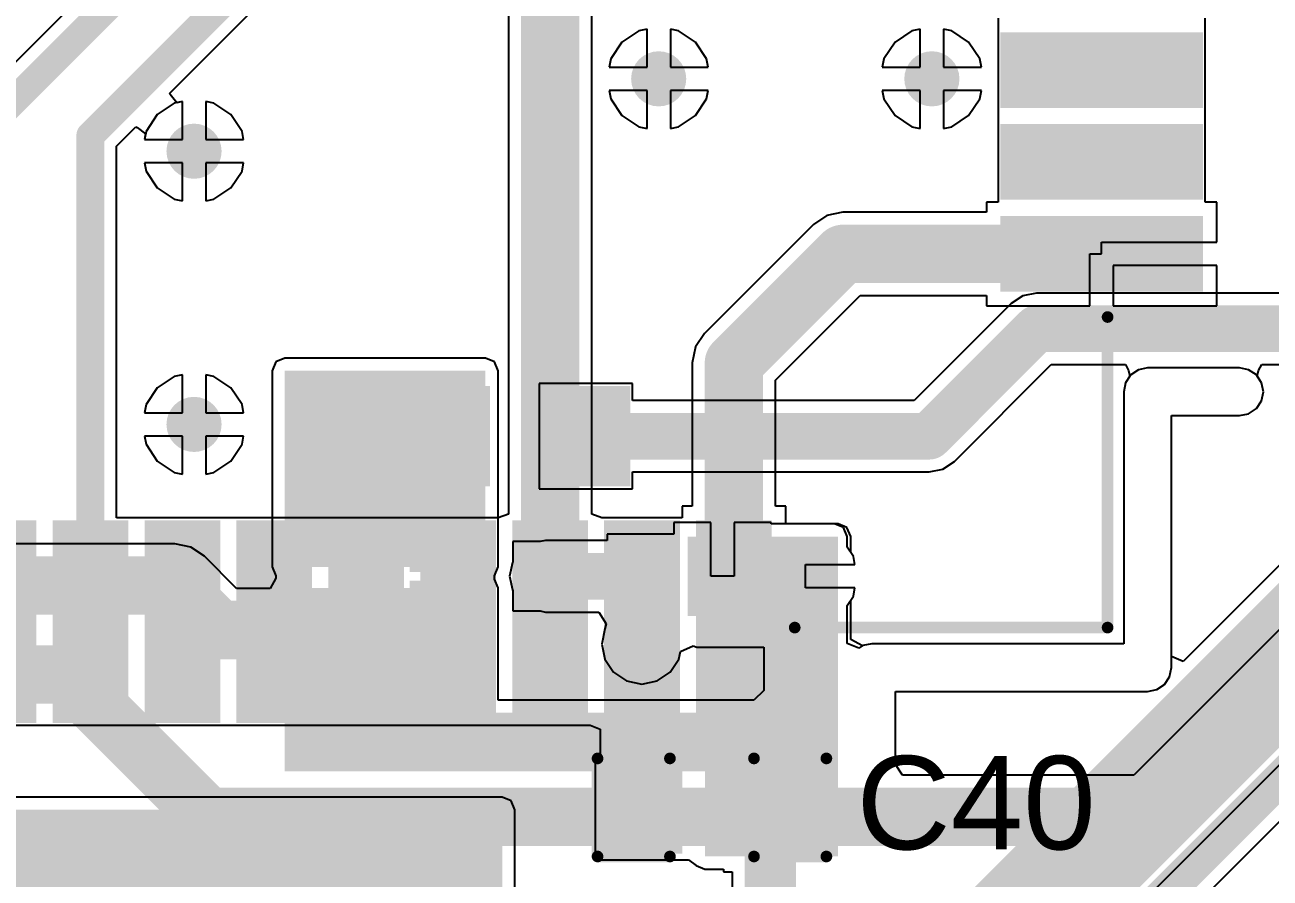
# Model space of a CAD drawing. Header units: millimetres. Extents: x -0.26 to 4.68, y -0.29 to 2.93.
# Drawn here: x 0.699 to 1.232, y 0.791 to 1.156 of the extents above; entities that cross this region are included whole.
import ezdxf

# ---------------------------------------------------------------- set-up
doc = ezdxf.new("R2010")
doc.units = ezdxf.units.MM
doc.header["$MEASUREMENT"] = 0
for name, color, linetype in [('BottomLayer', 5, 'Continuous'), ('BottomPaste', 16, 'Continuous'), ('BottomSolder', 6, 'Continuous'), ('TopLayer', 1, 'Continuous'), ('TopOverlay', 2, 'Continuous'), ('TopPaste', 8, 'Continuous'), ('TopSolder', 216, 'Continuous'), ('ViaHoleLayer', 16, 'Continuous')]:
    doc.layers.add(name, color=color, linetype=linetype)
doc.styles.add('Arial', font='', dxfattribs={"height": 0.2})
doc.styles.get('Arial').set_extended_font_data('Arial')

# ---------------------------------------------------------------- blocks, each defined once
blk = doc.blocks.new('SIM7000A_2')
at = {"layer": 'TopLayer'}
for points in [[(-0.51181, 0.0122), (-0.43307, 0.0122), (-0.43307, -0.0122), (-0.51181, -0.0122)], [(-0.51181, -0.02717), (-0.43307, -0.02717), (-0.43307, -0.05157), (-0.51181, -0.05157)], [(-0.51181, -0.06654), (-0.43307, -0.06654), (-0.43307, -0.09094), (-0.51181, -0.09094)], [(-0.51181, -0.10591), (-0.43307, -0.10591), (-0.43307, -0.13031), (-0.51181, -0.13031)], [(-0.51181, -0.14528), (-0.43307, -0.14528), (-0.43307, -0.16968), (-0.51181, -0.16968)], [(-0.51181, -0.18465), (-0.43307, -0.18465), (-0.43307, -0.20905), (-0.51181, -0.20905)], [(-0.51181, -0.22402), (-0.43307, -0.22402), (-0.43307, -0.24843), (-0.51181, -0.24843)], [(-0.51181, -0.26339), (-0.43307, -0.26339), (-0.43307, -0.2878), (-0.51181, -0.2878)], [(-0.51181, -0.30276), (-0.43307, -0.30276), (-0.43307, -0.32717), (-0.51181, -0.32717)], [(-0.32717, -0.51181), (-0.32717, -0.43307), (-0.30276, -0.43307), (-0.30276, -0.51181)], [(-0.2878, -0.51181), (-0.2878, -0.43307), (-0.26339, -0.43307), (-0.26339, -0.51181)], [(-0.24843, -0.51181), (-0.24843, -0.43307), (-0.22402, -0.43307), (-0.22402, -0.51181)]]:
    blk.add_hatch(color=1, dxfattribs=at).paths.add_polyline_path(points)
at = {"layer": 'TopPaste'}
for points in [[(-0.51181, 0.0122), (-0.43307, 0.0122), (-0.43307, -0.0122), (-0.51181, -0.0122)], [(-0.51181, -0.02717), (-0.43307, -0.02717), (-0.43307, -0.05157), (-0.51181, -0.05157)], [(-0.51181, -0.06654), (-0.43307, -0.06654), (-0.43307, -0.09094), (-0.51181, -0.09094)], [(-0.51181, -0.10591), (-0.43307, -0.10591), (-0.43307, -0.13031), (-0.51181, -0.13031)], [(-0.51181, -0.14528), (-0.43307, -0.14528), (-0.43307, -0.16968), (-0.51181, -0.16968)], [(-0.51181, -0.18465), (-0.43307, -0.18465), (-0.43307, -0.20905), (-0.51181, -0.20905)], [(-0.51181, -0.22402), (-0.43307, -0.22402), (-0.43307, -0.24843), (-0.51181, -0.24843)], [(-0.51181, -0.26339), (-0.43307, -0.26339), (-0.43307, -0.2878), (-0.51181, -0.2878)], [(-0.51181, -0.30276), (-0.43307, -0.30276), (-0.43307, -0.32717), (-0.51181, -0.32717)], [(-0.32717, -0.51181), (-0.32717, -0.43307), (-0.30276, -0.43307), (-0.30276, -0.51181)], [(-0.2878, -0.51181), (-0.2878, -0.43307), (-0.26339, -0.43307), (-0.26339, -0.51181)], [(-0.24843, -0.51181), (-0.24843, -0.43307), (-0.22402, -0.43307), (-0.22402, -0.51181)]]:
    blk.add_hatch(color=8, dxfattribs=at).paths.add_polyline_path(points)
at = {"layer": 'TopSolder'}
for points in [[(-0.51581, 0.0162), (-0.42907, 0.0162), (-0.42907, -0.0162), (-0.51581, -0.0162)], [(-0.51581, -0.02317), (-0.42907, -0.02317), (-0.42907, -0.05557), (-0.51581, -0.05557)], [(-0.51581, -0.06254), (-0.42907, -0.06254), (-0.42907, -0.09494), (-0.51581, -0.09494)], [(-0.51581, -0.10191), (-0.42907, -0.10191), (-0.42907, -0.13431), (-0.51581, -0.13431)], [(-0.51581, -0.14128), (-0.42907, -0.14128), (-0.42907, -0.17368), (-0.51581, -0.17368)], [(-0.51581, -0.18065), (-0.42907, -0.18065), (-0.42907, -0.21305), (-0.51581, -0.21305)], [(-0.51581, -0.22002), (-0.42907, -0.22002), (-0.42907, -0.25243), (-0.51581, -0.25243)], [(-0.51581, -0.25939), (-0.42907, -0.25939), (-0.42907, -0.2918), (-0.51581, -0.2918)], [(-0.51581, -0.29876), (-0.42907, -0.29876), (-0.42907, -0.33117), (-0.51581, -0.33117)], [(-0.33117, -0.51581), (-0.33117, -0.42907), (-0.29876, -0.42907), (-0.29876, -0.51581)], [(-0.2918, -0.51581), (-0.2918, -0.42907), (-0.25939, -0.42907), (-0.25939, -0.51581)], [(-0.25243, -0.51581), (-0.25243, -0.42907), (-0.22002, -0.42907), (-0.22002, -0.51581)]]:
    blk.add_hatch(color=216, dxfattribs=at).paths.add_polyline_path(points)
at = {"layer": 'TopOverlay', "const_width": 0.005}
for points in [[(-0.475, -0.341), (-0.475, -0.475)], [(-0.475, -0.475), (-0.342, -0.475)]]:
    blk.add_lwpolyline(points, dxfattribs=at)
at = {"layer": 'TopOverlay', "const_width": 0.0025}
for points in [[(-0.47625, -0.341, 1), (-0.47375, -0.341, 1)], [(-0.47625, -0.475, 1), (-0.47375, -0.475, 1)], [(-0.47625, -0.475, 1), (-0.47375, -0.475, 1)], [(-0.34325, -0.475, 1), (-0.34075, -0.475, 1)]]:
    blk.add_lwpolyline(points, format="xyb", close=True, dxfattribs=at)
blk = doc.blocks.new('R___0603_B_50')
at = {"layer": 'BottomLayer'}
for points in [[(-0.045, -0.0175), (-0.045, 0.0175), (-0.015, 0.0175), (-0.015, -0.0175)], [(0.015, -0.0175), (0.015, 0.0175), (0.045, 0.0175), (0.045, -0.0175)]]:
    blk.add_hatch(color=5, dxfattribs=at).paths.add_polyline_path(points)
at = {"layer": 'BottomPaste'}
for points in [[(-0.045, -0.0175), (-0.045, 0.0175), (-0.015, 0.0175), (-0.015, -0.0175)], [(0.015, -0.0175), (0.015, 0.0175), (0.045, 0.0175), (0.045, -0.0175)]]:
    blk.add_hatch(color=16, dxfattribs=at).paths.add_polyline_path(points)
at = {"layer": 'BottomSolder'}
for points in [[(-0.049, -0.0215), (-0.049, 0.0215), (-0.011, 0.0215), (-0.011, -0.0215)], [(0.011, -0.0215), (0.011, 0.0215), (0.049, 0.0215), (0.049, -0.0215)]]:
    blk.add_hatch(color=6, dxfattribs=at).paths.add_polyline_path(points)
blk = doc.blocks.new('R___0603_B_51')
at = {"layer": 'BottomLayer'}
for points in [[(-0.045, -0.0175), (-0.045, 0.0175), (-0.015, 0.0175), (-0.015, -0.0175)], [(0.015, -0.0175), (0.015, 0.0175), (0.045, 0.0175), (0.045, -0.0175)]]:
    blk.add_hatch(color=5, dxfattribs=at).paths.add_polyline_path(points)
at = {"layer": 'BottomPaste'}
for points in [[(-0.045, -0.0175), (-0.045, 0.0175), (-0.015, 0.0175), (-0.015, -0.0175)], [(0.015, -0.0175), (0.015, 0.0175), (0.045, 0.0175), (0.045, -0.0175)]]:
    blk.add_hatch(color=16, dxfattribs=at).paths.add_polyline_path(points)
at = {"layer": 'BottomSolder'}
for points in [[(-0.049, -0.0215), (-0.049, 0.0215), (-0.011, 0.0215), (-0.011, -0.0215)], [(0.011, -0.0215), (0.011, 0.0215), (0.049, 0.0215), (0.049, -0.0215)]]:
    blk.add_hatch(color=6, dxfattribs=at).paths.add_polyline_path(points)
blk = doc.blocks.new('SOT_723_B_83')
at = {"layer": 'BottomLayer'}
for points in [[(-0.02559, 0.0315), (-0.00591, 0.0315), (-0.00591, 0.01378), (-0.02559, 0.01378)], [(0.00591, 0.0315), (0.02559, 0.0315), (0.02559, 0.01378), (0.00591, 0.01378)], [(-0.00984, -0.01378), (0.00984, -0.01378), (0.00984, -0.0315), (-0.00984, -0.0315)]]:
    blk.add_hatch(color=5, dxfattribs=at).paths.add_polyline_path(points)
at = {"layer": 'BottomPaste'}
for points in [[(-0.02559, 0.0315), (-0.00591, 0.0315), (-0.00591, 0.01378), (-0.02559, 0.01378)], [(0.00591, 0.0315), (0.02559, 0.0315), (0.02559, 0.01378), (0.00591, 0.01378)], [(-0.00984, -0.01378), (0.00984, -0.01378), (0.00984, -0.0315), (-0.00984, -0.0315)]]:
    blk.add_hatch(color=16, dxfattribs=at).paths.add_polyline_path(points)
at = {"layer": 'BottomSolder'}
for points in [[(-0.02959, 0.0355), (-0.00191, 0.0355), (-0.00191, 0.00978), (-0.02959, 0.00978)], [(0.00191, 0.0355), (0.02959, 0.0355), (0.02959, 0.00978), (0.00191, 0.00978)], [(-0.01384, -0.00978), (0.01384, -0.00978), (0.01384, -0.0355), (-0.01384, -0.0355)]]:
    blk.add_hatch(color=6, dxfattribs=at).paths.add_polyline_path(points)
blk = doc.blocks.new('DFN1006_2L__B_132')
at = {"layer": 'BottomLayer'}
for points in [[(-0.02756, 0.01299), (-0.00591, 0.01299), (-0.00591, -0.01299), (-0.02756, -0.01299)], [(0.00591, 0.01299), (0.02756, 0.01299), (0.02756, -0.01299), (0.00591, -0.01299)]]:
    blk.add_hatch(color=5, dxfattribs=at).paths.add_polyline_path(points)
at = {"layer": 'BottomPaste'}
for points in [[(-0.02756, 0.01299), (-0.00591, 0.01299), (-0.00591, -0.01299), (-0.02756, -0.01299)], [(0.00591, 0.01299), (0.02756, 0.01299), (0.02756, -0.01299), (0.00591, -0.01299)]]:
    blk.add_hatch(color=16, dxfattribs=at).paths.add_polyline_path(points)
at = {"layer": 'BottomSolder'}
for points in [[(-0.03156, 0.01699), (-0.00191, 0.01699), (-0.00191, -0.01699), (-0.03156, -0.01699)], [(0.00191, 0.01699), (0.03156, 0.01699), (0.03156, -0.01699), (0.00191, -0.01699)]]:
    blk.add_hatch(color=6, dxfattribs=at).paths.add_polyline_path(points)
blk = doc.blocks.new('SMA_144')
at = {"layer": 'TopLayer'}
for points in [[(-0.12795, 0.03346), (-0.02953, 0.03346), (-0.02953, -0.03346), (-0.12795, -0.03346)], [(0.02953, 0.03346), (0.12795, 0.03346), (0.12795, -0.03346), (0.02953, -0.03346)]]:
    blk.add_hatch(color=1, dxfattribs=at).paths.add_polyline_path(points)
at = {"layer": 'TopOverlay'}
for points in [[(-0.175, -0.05597), (-0.12906, -0.05597), (-0.12906, 0.05598), (-0.175, 0.05598)], [(-0.12992, 0.03638), (-0.1022, 0.03638), (-0.1022, 0.05598), (-0.12992, 0.05598)], [(-0.12992, -0.05598), (-0.1022, -0.05598), (-0.1022, -0.03638), (-0.12992, -0.03638)]]:
    blk.add_hatch(color=2, dxfattribs=at).paths.add_polyline_path(points)
at = {"layer": 'TopPaste'}
for points in [[(-0.12795, 0.03346), (-0.02953, 0.03346), (-0.02953, -0.03346), (-0.12795, -0.03346)], [(0.02953, 0.03346), (0.12795, 0.03346), (0.12795, -0.03346), (0.02953, -0.03346)]]:
    blk.add_hatch(color=8, dxfattribs=at).paths.add_polyline_path(points)
at = {"layer": 'TopSolder'}
for points in [[(-0.13195, 0.03746), (-0.02553, 0.03746), (-0.02553, -0.03746), (-0.13195, -0.03746)], [(0.02553, 0.03746), (0.13195, 0.03746), (0.13195, -0.03746), (0.02553, -0.03746)]]:
    blk.add_hatch(color=216, dxfattribs=at).paths.add_polyline_path(points)
at = {"layer": 'TopOverlay', "const_width": 0.005}
for points in [[(-0.10465, 0.05345), (0.08115, 0.05345)], [(0.08115, 0.05345), (0.08115, 0.03985)], [(0.08115, -0.03985), (0.08115, -0.05345)], [(-0.10465, -0.05345), (0.08115, -0.05345)]]:
    blk.add_lwpolyline(points, dxfattribs=at)
at = {"layer": 'TopOverlay', "const_width": 0.0025}
for points in [[(-0.1059, 0.05345, 1), (-0.1034, 0.05345, 1)], [(0.0799, 0.05345, 1), (0.0824, 0.05345, 1)], [(0.0799, 0.05345, 1), (0.0824, 0.05345, 1)], [(0.0799, 0.03985, 1), (0.0824, 0.03985, 1)], [(0.0799, -0.03985, 1), (0.0824, -0.03985, 1)], [(-0.1059, -0.05345, 1), (-0.1034, -0.05345, 1)], [(0.0799, -0.05345, 1), (0.0824, -0.05345, 1)], [(0.0799, -0.05345, 1), (0.0824, -0.05345, 1)]]:
    blk.add_lwpolyline(points, format="xyb", close=True, dxfattribs=at)
blk = doc.blocks.new('C___0603_162')
at = {"layer": 'TopLayer'}
for points in [[(-0.015, 0.0175), (-0.015, -0.0175), (-0.045, -0.0175), (-0.045, 0.0175)], [(0.045, 0.0175), (0.045, -0.0175), (0.015, -0.0175), (0.015, 0.0175)]]:
    blk.add_hatch(color=1, dxfattribs=at).paths.add_polyline_path(points)
at = {"layer": 'TopPaste'}
for points in [[(-0.015, 0.0175), (-0.015, -0.0175), (-0.045, -0.0175), (-0.045, 0.0175)], [(0.045, 0.0175), (0.045, -0.0175), (0.015, -0.0175), (0.015, 0.0175)]]:
    blk.add_hatch(color=8, dxfattribs=at).paths.add_polyline_path(points)
at = {"layer": 'TopSolder'}
for points in [[(-0.01264, 0.01986), (-0.01264, -0.01986), (-0.04736, -0.01986), (-0.04736, 0.01986)], [(0.04736, 0.01986), (0.04736, -0.01986), (0.01264, -0.01986), (0.01264, 0.01986)]]:
    blk.add_hatch(color=216, dxfattribs=at).paths.add_polyline_path(points)
at = {"layer": 'TopOverlay', "const_width": 0.005}
for points in [[(-0.049, 0.021), (-0.049, -0.021)], [(-0.018, 0.021), (-0.049, 0.021)], [(0.049, 0.021), (0.018, 0.021)], [(0.049, 0.021), (0.049, -0.021)], [(-0.018, -0.021), (-0.049, -0.021)], [(0.049, -0.021), (0.018, -0.021)]]:
    blk.add_lwpolyline(points, dxfattribs=at)
at = {"layer": 'TopOverlay', "const_width": 0.0025}
for points in [[(-0.05025, 0.021, 1), (-0.04775, 0.021, 1)], [(-0.05025, 0.021, 1), (-0.04775, 0.021, 1)], [(-0.01925, 0.021, 1), (-0.01675, 0.021, 1)], [(0.01675, 0.021, 1), (0.01925, 0.021, 1)], [(0.04775, 0.021, 1), (0.05025, 0.021, 1)], [(0.04775, 0.021, 1), (0.05025, 0.021, 1)], [(-0.05025, -0.021, 1), (-0.04775, -0.021, 1)], [(-0.05025, -0.021, 1), (-0.04775, -0.021, 1)], [(-0.01925, -0.021, 1), (-0.01675, -0.021, 1)], [(0.01675, -0.021, 1), (0.01925, -0.021, 1)], [(0.04775, -0.021, 1), (0.05025, -0.021, 1)], [(0.04775, -0.021, 1), (0.05025, -0.021, 1)]]:
    blk.add_lwpolyline(points, format="xyb", close=True, dxfattribs=at)

msp = doc.modelspace()

# ---------------------------------------------------------------- hatches: boundary and pattern name
at = {"layer": 'BottomLayer'}
h = msp.add_hatch(color=5, dxfattribs=at)
edge = h.paths.add_edge_path()
edge.add_arc((0.97, 1.133), 0.01181, 0, 360)
h = msp.add_hatch(color=5, dxfattribs=at)
edge = h.paths.add_edge_path()
edge.add_arc((1.087, 1.133), 0.01181, 0, 360)
h = msp.add_hatch(color=5, dxfattribs=at)
edge = h.paths.add_edge_path()
edge.add_arc((0.771, 1.102), 0.01181, 0, 360)
for points in [[(0.80982, 0.92395), (0.89582, 0.92395), (0.89582, 1.00795), (0.80982, 1.00795)], [(0.98632, 0.89495), (1.04532, 0.89495), (1.04532, 0.93695), (0.98632, 0.93695)], [(0.80982, 0.83649), (0.89582, 0.83649), (0.89582, 0.91495), (0.80982, 0.91495)]]:
    msp.add_hatch(color=5, dxfattribs=at).paths.add_polyline_path(points)
h = msp.add_hatch(color=5, dxfattribs=at)
edge = h.paths.add_edge_path()
edge.add_arc((0.771, 0.985), 0.01181, 0, 360)
h = msp.add_hatch(color=5, dxfattribs=at)
edge = h.paths.add_edge_path()
edge.add_arc((1.03282, 0.91995), 0.01181, 0, 360)
h = msp.add_hatch(color=5, dxfattribs=at)
edge = h.paths.add_edge_path()
edge.add_arc((0.96282, 0.89095), 0.01181, 0, 360)
at = {"layer": 'BottomSolder'}
h = msp.add_hatch(color=6, dxfattribs=at)
edge = h.paths.add_edge_path()
edge.add_arc((0.97, 1.133), 0.00591, 0, 360)
h = msp.add_hatch(color=6, dxfattribs=at)
edge = h.paths.add_edge_path()
edge.add_arc((1.087, 1.133), 0.00591, 0, 360)
h = msp.add_hatch(color=6, dxfattribs=at)
edge = h.paths.add_edge_path()
edge.add_arc((0.771, 1.102), 0.00591, 0, 360)
h = msp.add_hatch(color=6, dxfattribs=at)
edge = h.paths.add_edge_path()
edge.add_arc((0.771, 0.985), 0.00591, 0, 360)
h = msp.add_hatch(color=6, dxfattribs=at)
edge = h.paths.add_edge_path()
edge.add_arc((1.03282, 0.91995), 0.00591, 0, 360)
h = msp.add_hatch(color=6, dxfattribs=at)
edge = h.paths.add_edge_path()
edge.add_arc((0.96282, 0.89095), 0.00591, 0, 360)
at = {"layer": 'TopLayer'}
h = msp.add_hatch(color=1, dxfattribs=at)
edge = h.paths.add_edge_path()
edge.add_arc((0.97, 1.133), 0.01181, 0, 360)
h = msp.add_hatch(color=1, dxfattribs=at)
edge = h.paths.add_edge_path()
edge.add_arc((1.087, 1.133), 0.01181, 0, 360)
h = msp.add_hatch(color=1, dxfattribs=at)
edge = h.paths.add_edge_path()
edge.add_arc((0.771, 1.102), 0.01181, 0, 360)
h = msp.add_hatch(color=1, dxfattribs=at)
edge = h.paths.add_edge_path()
edge.add_arc((0.771, 0.985), 0.01181, 0, 360)
for points in [[(0.98982, 0.79995), (1.04682, 0.79995), (1.04682, 0.93695), (0.98982, 0.93695)], [(0.392, 0.69495), (0.903, 0.69495), (0.903, 0.81995), (0.392, 0.81995)]]:
    msp.add_hatch(color=1, dxfattribs=at).paths.add_polyline_path(points)
h = msp.add_hatch(color=1, dxfattribs=at)
edge = h.paths.add_edge_path()
edge.add_arc((1.03282, 0.91995), 0.01181, 0, 360)
h = msp.add_hatch(color=1, dxfattribs=at)
edge = h.paths.add_edge_path()
edge.add_arc((0.96282, 0.89095), 0.01181, 0, 360)
at = {"layer": 'TopSolder'}
h = msp.add_hatch(color=216, dxfattribs=at)
edge = h.paths.add_edge_path()
edge.add_arc((0.97, 1.133), 0.00591, 0, 360)
h = msp.add_hatch(color=216, dxfattribs=at)
edge = h.paths.add_edge_path()
edge.add_arc((1.087, 1.133), 0.00591, 0, 360)
h = msp.add_hatch(color=216, dxfattribs=at)
edge = h.paths.add_edge_path()
edge.add_arc((0.771, 1.102), 0.00591, 0, 360)
h = msp.add_hatch(color=216, dxfattribs=at)
edge = h.paths.add_edge_path()
edge.add_arc((0.771, 0.985), 0.00591, 0, 360)
h = msp.add_hatch(color=216, dxfattribs=at)
edge = h.paths.add_edge_path()
edge.add_arc((1.03282, 0.91995), 0.00591, 0, 360)
h = msp.add_hatch(color=216, dxfattribs=at)
edge = h.paths.add_edge_path()
edge.add_arc((0.96282, 0.89095), 0.00591, 0, 360)
at = {"layer": 'ViaHoleLayer'}
h = msp.add_hatch(color=16, dxfattribs=at)
edge = h.paths.add_edge_path()
edge.add_arc((0.97, 1.133), 0.00591, 0, 360)
h = msp.add_hatch(color=16, dxfattribs=at)
edge = h.paths.add_edge_path()
edge.add_arc((1.087, 1.133), 0.00591, 0, 360)
h = msp.add_hatch(color=16, dxfattribs=at)
edge = h.paths.add_edge_path()
edge.add_arc((0.771, 1.102), 0.00591, 0, 360)
h = msp.add_hatch(color=16, dxfattribs=at)
edge = h.paths.add_edge_path()
edge.add_arc((0.771, 0.985), 0.00591, 0, 360)
h = msp.add_hatch(color=16, dxfattribs=at)
edge = h.paths.add_edge_path()
edge.add_arc((1.03282, 0.91995), 0.00591, 0, 360)
h = msp.add_hatch(color=16, dxfattribs=at)
edge = h.paths.add_edge_path()
edge.add_arc((0.96282, 0.89095), 0.00591, 0, 360)

# ---------------------------------------------------------------- linework, layer by layer
at = {"layer": 'BottomLayer'}
for p, q in [((0.96149, 1.15355), (0.95428, 1.14872)), ((0.965, 1.15424), (0.96149, 1.15355)), ((0.965, 1.138), (0.965, 1.15424)), ((0.97851, 1.15355), (0.975, 1.15424)), ((0.975, 1.15424), (0.975, 1.138)), ((0.98572, 1.14872), (0.97851, 1.15355)), ((1.07849, 1.15355), (1.07128, 1.14872)), ((1.082, 1.15424), (1.07849, 1.15355)), ((1.082, 1.138), (1.082, 1.15424)), ((1.09551, 1.15355), (1.092, 1.15424)), ((1.092, 1.15424), (1.092, 1.138)), ((1.10272, 1.14872), (1.09551, 1.15355)), ((0.95428, 1.14872), (0.94945, 1.14151)), ((0.99055, 1.14151), (0.98572, 1.14872)), ((1.07128, 1.14872), (1.06645, 1.14151)), ((1.10755, 1.14151), (1.10272, 1.14872)), ((0.94945, 1.14151), (0.94876, 1.138)), ((0.99124, 1.138), (0.99055, 1.14151)), ((1.06645, 1.14151), (1.06576, 1.138)), ((1.10824, 1.138), (1.10755, 1.14151)), ((0.94876, 1.138), (0.965, 1.138)), ((0.975, 1.138), (0.99124, 1.138)), ((1.06576, 1.138), (1.082, 1.138)), ((1.092, 1.138), (1.10824, 1.138)), ((0.965, 1.128), (0.94876, 1.128)), ((0.94876, 1.128), (0.94945, 1.12449)), ((0.965, 1.11176), (0.965, 1.128)), ((0.99124, 1.128), (0.975, 1.128)), ((0.975, 1.128), (0.975, 1.11176)), ((0.99055, 1.12449), (0.99124, 1.128)), ((1.082, 1.128), (1.06576, 1.128)), ((1.06576, 1.128), (1.06645, 1.12449)), ((1.082, 1.11176), (1.082, 1.128)), ((1.10824, 1.128), (1.092, 1.128)), ((1.092, 1.128), (1.092, 1.11176)), ((1.10755, 1.12449), (1.10824, 1.128)), ((0.76249, 1.12255), (0.75528, 1.11772)), ((0.766, 1.12324), (0.76249, 1.12255)), ((0.766, 1.107), (0.766, 1.12324)), ((0.77951, 1.12255), (0.776, 1.12324)), ((0.776, 1.12324), (0.776, 1.107)), ((0.78672, 1.11772), (0.77951, 1.12255)), ((0.94945, 1.12449), (0.95428, 1.11728)), ((0.98572, 1.11728), (0.99055, 1.12449)), ((1.06645, 1.12449), (1.07128, 1.11728)), ((1.10272, 1.11728), (1.10755, 1.12449)), ((0.75528, 1.11772), (0.75045, 1.11051)), ((0.79155, 1.11051), (0.78672, 1.11772)), ((0.95428, 1.11728), (0.96149, 1.11245)), ((0.97851, 1.11245), (0.98572, 1.11728)), ((1.07128, 1.11728), (1.07849, 1.11245)), ((1.09551, 1.11245), (1.10272, 1.11728)), ((0.75045, 1.11051), (0.74976, 1.107)), ((0.79224, 1.107), (0.79155, 1.11051)), ((0.96149, 1.11245), (0.965, 1.11176)), ((0.975, 1.11176), (0.97851, 1.11245)), ((1.07849, 1.11245), (1.082, 1.11176)), ((1.092, 1.11176), (1.09551, 1.11245)), ((0.74976, 1.107), (0.766, 1.107)), ((0.776, 1.107), (0.79224, 1.107)), ((0.766, 1.097), (0.74976, 1.097)), ((0.74976, 1.097), (0.75045, 1.09349)), ((0.75045, 1.09349), (0.75528, 1.08628)), ((0.766, 1.08076), (0.766, 1.097)), ((0.79224, 1.097), (0.776, 1.097)), ((0.776, 1.097), (0.776, 1.08076)), ((0.78672, 1.08628), (0.79155, 1.09349)), ((0.79155, 1.09349), (0.79224, 1.097)), ((0.75528, 1.08628), (0.76249, 1.08145)), ((0.77951, 1.08145), (0.78672, 1.08628)), ((0.76249, 1.08145), (0.766, 1.08076)), ((0.776, 1.08076), (0.77951, 1.08145)), ((1.12597, 1.04008), (1.12101, 1.03676)), ((1.13182, 1.04124), (1.12597, 1.04008)), ((1.44942, 1.04124), (1.13182, 1.04124)), ((1.12101, 1.03676), (1.07949, 0.99524)), ((0.80982, 1.01336), (0.806, 1.01178)), ((0.89582, 1.01336), (0.80982, 1.01336)), ((0.89965, 1.01178), (0.89582, 1.01336)), ((0.806, 1.01178), (0.80441, 1.00795)), ((0.80441, 1.00795), (0.80441, 0.92395)), ((0.90123, 1.00795), (0.89965, 1.01178)), ((0.90123, 0.92395), (0.90123, 1.00795)), ((1.09664, 0.96913), (1.13816, 1.01065)), ((1.13816, 1.01065), (1.16987, 1.01065)), ((1.16987, 1.01065), (1.17122, 1.00804)), ((1.17122, 1.00804), (1.17183, 1.00565)), ((1.22632, 1.00565), (1.22693, 1.00804)), ((1.22693, 1.00804), (1.22827, 1.01065)), ((1.22827, 1.01065), (1.24015, 1.01065)), ((0.76249, 1.00555), (0.75528, 1.00072)), ((0.766, 1.00624), (0.76249, 1.00555)), ((0.766, 0.99), (0.766, 1.00624)), ((0.77951, 1.00555), (0.776, 1.00624)), ((0.776, 1.00624), (0.776, 0.99)), ((0.78672, 1.00072), (0.77951, 1.00555)), ((1.16997, 1.00287), (1.16919, 0.99897)), ((1.17183, 1.00565), (1.16997, 1.00287)), ((1.22818, 1.00287), (1.22632, 1.00565)), ((1.22896, 0.99897), (1.22818, 1.00287)), ((0.75528, 1.00072), (0.75045, 0.99351)), ((0.79155, 0.99351), (0.78672, 1.00072)), ((0.95882, 1.00245), (0.91882, 1.00245)), ((0.91882, 1.00245), (0.91882, 0.95745)), ((0.95882, 0.99524), (0.95882, 1.00245)), ((1.16919, 0.99897), (1.16919, 0.89106)), ((1.34021, 1.00157), (1.17348, 0.83483)), ((1.22818, 0.99507), (1.22896, 0.99897)), ((0.75045, 0.99351), (0.74976, 0.99)), ((0.79224, 0.99), (0.79155, 0.99351)), ((1.07949, 0.99524), (0.95882, 0.99524)), ((1.22597, 0.99176), (1.22818, 0.99507)), ((0.74976, 0.99), (0.766, 0.99)), ((0.776, 0.99), (0.79224, 0.99)), ((1.18959, 0.88086), (1.18959, 0.98878)), ((1.18959, 0.98878), (1.21876, 0.98878)), ((1.21876, 0.98878), (1.22266, 0.98955)), ((1.22266, 0.98955), (1.22597, 0.99176)), ((0.766, 0.98), (0.74976, 0.98)), ((0.74976, 0.98), (0.75045, 0.97649)), ((0.75045, 0.97649), (0.75528, 0.96928)), ((0.766, 0.96376), (0.766, 0.98)), ((0.79224, 0.98), (0.776, 0.98)), ((0.776, 0.98), (0.776, 0.96376)), ((0.78672, 0.96928), (0.79155, 0.97649)), ((0.79155, 0.97649), (0.79224, 0.98)), ((0.75528, 0.96928), (0.76249, 0.96445)), ((0.77951, 0.96445), (0.78672, 0.96928)), ((1.08582, 0.96465), (1.09168, 0.96582)), ((1.09168, 0.96582), (1.09664, 0.96913)), ((0.76249, 0.96445), (0.766, 0.96376)), ((0.776, 0.96376), (0.77951, 0.96445)), ((0.95882, 0.95745), (0.95882, 0.96465)), ((0.95882, 0.96465), (1.08582, 0.96465)), ((0.91882, 0.95745), (0.95882, 0.95745)), ((1.18583, 0.76494), (1.3712, 0.9503)), ((0.99229, 0.94294), (0.97646, 0.94294)), ((0.97646, 0.94294), (0.97646, 0.93794)), ((0.99229, 0.91995), (0.99229, 0.94294)), ((1.01811, 0.94294), (1.00229, 0.94294)), ((1.00229, 0.94294), (1.00229, 0.91995)), ((1.01811, 0.94236), (1.01811, 0.94294)), ((1.04532, 0.94236), (1.01811, 0.94236)), ((1.04915, 0.94078), (1.04532, 0.94236)), ((1.05073, 0.93695), (1.04915, 0.94078)), ((0.76282, 0.93379), (0.48406, 0.93379)), ((0.76965, 0.93243), (0.76282, 0.93379)), ((0.91919, 0.93479), (0.9076, 0.93479)), ((0.9076, 0.93479), (0.9076, 0.92621)), ((0.92146, 0.93524), (0.91919, 0.93479)), ((0.948, 0.93524), (0.92146, 0.93524)), ((0.97646, 0.93794), (0.948, 0.93794)), ((0.948, 0.93794), (0.948, 0.93524)), ((1.05073, 0.9324), (1.05073, 0.93695)), ((0.77544, 0.92857), (0.76965, 0.93243)), ((0.78921, 0.91479), (0.77544, 0.92857)), ((1.05337, 0.92846), (1.05073, 0.9324)), ((1.05407, 0.92495), (1.05337, 0.92846)), ((0.80441, 0.92395), (0.806, 0.92012)), ((0.89965, 0.92012), (0.90123, 0.92395)), ((0.90733, 0.9258), (0.90617, 0.91995)), ((0.9076, 0.92621), (0.90733, 0.9258)), ((1.03282, 0.91495), (1.03282, 0.92495)), ((1.03282, 0.92495), (1.05407, 0.92495)), ((0.806, 0.91913), (0.80354, 0.91479)), ((0.806, 0.92012), (0.806, 0.91913)), ((0.89965, 0.91878), (0.89965, 0.92012)), ((0.90123, 0.91495), (0.89965, 0.91878)), ((0.90617, 0.91995), (0.90733, 0.9141)), ((1.00229, 0.91995), (0.99229, 0.91995)), ((0.80354, 0.91479), (0.78921, 0.91479)), ((0.90123, 0.86683), (0.90123, 0.91495)), ((0.90733, 0.9141), (0.9076, 0.91369)), ((0.9076, 0.91369), (0.9076, 0.90511)), ((1.05407, 0.91495), (1.03282, 0.91495)), ((1.05337, 0.91144), (1.05407, 0.91495)), ((1.05073, 0.9075), (1.05337, 0.91144)), ((1.05073, 0.89495), (1.05073, 0.9075)), ((0.9076, 0.90511), (0.91919, 0.90511)), ((0.91919, 0.90511), (0.92146, 0.90465)), ((0.92146, 0.90465), (0.94418, 0.90465)), ((0.94418, 0.90465), (0.9443, 0.90457)), ((0.9443, 0.90457), (0.94747, 0.89965)), ((0.94699, 0.89751), (0.94568, 0.89095)), ((0.94747, 0.89965), (0.94699, 0.89751)), ((0.94568, 0.89095), (0.94699, 0.88439)), ((1.05067, 0.89478), (1.05073, 0.89495)), ((1.05067, 0.89135), (1.05067, 0.89478)), ((1.05078, 0.89124), (1.05067, 0.89135)), ((1.05567, 0.88914), (1.05078, 0.89124)), ((1.06128, 0.89106), (1.05738, 0.89028)), ((1.16919, 0.89106), (1.06128, 0.89106)), ((0.97866, 0.88439), (0.97933, 0.88776)), ((0.97933, 0.88776), (0.98483, 0.89015)), ((0.98483, 0.89015), (0.98632, 0.88954)), ((0.98632, 0.88954), (1.01498, 0.88954)), ((1.01498, 0.88954), (1.01498, 0.87103)), ((1.05738, 0.89028), (1.05567, 0.88914)), ((0.94699, 0.88439), (0.9507, 0.87883)), ((0.97494, 0.87883), (0.97866, 0.88439)), ((1.18881, 0.87696), (1.18959, 0.88086)), ((0.9507, 0.87883), (0.95626, 0.87511)), ((0.95626, 0.87511), (0.96282, 0.87381)), ((0.96282, 0.87381), (0.96938, 0.87511)), ((0.96938, 0.87511), (0.97494, 0.87883)), ((1.1866, 0.87365), (1.18881, 0.87696)), ((1.01498, 0.87103), (1.01079, 0.86683)), ((1.07148, 0.84149), (1.07148, 0.87067)), ((1.07148, 0.87067), (1.17939, 0.87067)), ((1.17939, 0.87067), (1.18329, 0.87144)), ((1.18329, 0.87144), (1.1866, 0.87365)), ((1.01079, 0.86683), (0.90123, 0.86683)), ((1.07115, 0.83983), (1.07148, 0.84149)), ((1.07441, 0.83483), (1.07115, 0.83983)), ((1.17348, 0.83483), (1.07441, 0.83483))]:
    msp.add_line(p, q, dxfattribs=at)
for points, const_width in [([(1.08582, 0.97995), (1.13182, 1.02595)], 0.02), ([(1.13182, 1.02595), (1.61886, 1.02595)], 0.02), ([(1.18087, 0.81699), (1.35282, 0.98895)], 0.025), ([(0.93882, 0.97995), (1.08582, 0.97995)], 0.02), ([(1.17682, 0.77395), (1.36592, 0.96304)], 0.015), ([(0.47982, 0.91595), (0.76282, 0.91595)], 0.025), ([(0.76282, 0.91595), (0.78182, 0.89695)], 0.025), ([(0.92146, 0.91995), (0.95336, 0.91995)], 0.02), ([(0.96332, 0.91945), (0.96382, 0.91995)], 0.02), ([(0.96332, 0.89145), (0.96332, 0.91945)], 0.02), ([(1.03282, 0.86364), (1.03282, 0.91995)], 0.025), ([(0.78182, 0.89695), (0.81318, 0.89695)], 0.025), ([(0.81318, 0.89695), (0.81668, 0.89345)], 0.025), ([(0.81668, 0.89345), (0.83032, 0.89345)], 0.025), ([(0.83032, 0.89345), (0.83282, 0.89095)], 0.025), ([(0.96282, 0.89095), (0.96332, 0.89145)], 0.02), ([(0.50982, 0.87795), (0.71582, 0.87795)], 0.025), ([(0.71582, 0.87795), (0.77678, 0.81699)], 0.025), ([(1.01818, 0.84899), (1.03282, 0.86364)], 0.025), ([(0.89082, 0.84899), (1.01818, 0.84899)], 0.025), ([(0.77678, 0.81699), (1.18087, 0.81699)], 0.025)]:
    msp.add_lwpolyline(points, dxfattribs=dict(at, const_width=const_width))
for points, const_width in [([(1.12682, 1.02595, 1), (1.13682, 1.02595, 1)], 0.01), ([(1.12682, 1.02595, 1), (1.13682, 1.02595, 1)], 0.01), ([(0.93382, 0.97995, 1), (0.94382, 0.97995, 1)], 0.01), ([(1.08082, 0.97995, 1), (1.09082, 0.97995, 1)], 0.01), ([(1.08082, 0.97995, 1), (1.09082, 0.97995, 1)], 0.01), ([(0.75657, 0.91595, 1), (0.76907, 0.91595, 1)], 0.0125), ([(0.75657, 0.91595, 1), (0.76907, 0.91595, 1)], 0.0125), ([(0.91646, 0.91995, 1), (0.92646, 0.91995, 1)], 0.01), ([(0.94836, 0.91995, 1), (0.95836, 0.91995, 1)], 0.01), ([(0.95832, 0.91945, 1), (0.96832, 0.91945, 1)], 0.01), ([(0.95832, 0.91945, 1), (0.96832, 0.91945, 1)], 0.01), ([(0.95882, 0.91995, 1), (0.96882, 0.91995, 1)], 0.01), ([(1.02657, 0.91995, 1), (1.03907, 0.91995, 1)], 0.0125), ([(0.77557, 0.89695, 1), (0.78807, 0.89695, 1)], 0.0125), ([(0.77557, 0.89695, 1), (0.78807, 0.89695, 1)], 0.0125), ([(0.80693, 0.89695, 1), (0.81943, 0.89695, 1)], 0.0125), ([(0.80693, 0.89695, 1), (0.81943, 0.89695, 1)], 0.0125), ([(0.81043, 0.89345, 1), (0.82293, 0.89345, 1)], 0.0125), ([(0.81043, 0.89345, 1), (0.82293, 0.89345, 1)], 0.0125), ([(0.82407, 0.89345, 1), (0.83657, 0.89345, 1)], 0.0125), ([(0.82407, 0.89345, 1), (0.83657, 0.89345, 1)], 0.0125), ([(0.82657, 0.89095, 1), (0.83907, 0.89095, 1)], 0.0125), ([(0.95832, 0.89145, 1), (0.96832, 0.89145, 1)], 0.01), ([(0.95832, 0.89145, 1), (0.96832, 0.89145, 1)], 0.01), ([(0.95782, 0.89095, 1), (0.96782, 0.89095, 1)], 0.01), ([(0.70957, 0.87795, 1), (0.72207, 0.87795, 1)], 0.0125), ([(0.70957, 0.87795, 1), (0.72207, 0.87795, 1)], 0.0125), ([(1.02657, 0.86364, 1), (1.03907, 0.86364, 1)], 0.0125), ([(1.02657, 0.86364, 1), (1.03907, 0.86364, 1)], 0.0125), ([(0.88457, 0.84899, 1), (0.89707, 0.84899, 1)], 0.0125), ([(1.01193, 0.84899, 1), (1.02443, 0.84899, 1)], 0.0125), ([(1.01193, 0.84899, 1), (1.02443, 0.84899, 1)], 0.0125), ([(0.77053, 0.81699, 1), (0.78303, 0.81699, 1)], 0.0125), ([(0.77053, 0.81699, 1), (0.78303, 0.81699, 1)], 0.0125), ([(1.17462, 0.81699, 1), (1.18712, 0.81699, 1)], 0.0125), ([(1.17462, 0.81699, 1), (1.18712, 0.81699, 1)], 0.0125)]:
    msp.add_lwpolyline(points, format="xyb", close=True, dxfattribs=dict(at, const_width=const_width))
at = {"layer": 'TopLayer'}
for p, q in [((0.80874, 1.25441), (0.67933, 1.125)), ((0.76062, 1.12688), (0.83647, 1.20273)), ((0.90564, 1.18561), (0.90564, 0.94655)), ((0.94133, 0.94655), (0.94133, 1.18561)), ((1.11533, 1.15893), (1.11533, 1.15397)), ((1.20407, 1.15397), (1.20407, 1.15893)), ((0.96149, 1.15355), (0.95428, 1.14872)), ((0.965, 1.15424), (0.96149, 1.15355)), ((0.965, 1.138), (0.965, 1.15424)), ((0.97851, 1.15355), (0.975, 1.15424)), ((0.975, 1.15424), (0.975, 1.138)), ((0.98572, 1.14872), (0.97851, 1.15355)), ((1.07849, 1.15355), (1.07128, 1.14872)), ((1.082, 1.15424), (1.07849, 1.15355)), ((1.082, 1.138), (1.082, 1.15424)), ((1.09551, 1.15355), (1.092, 1.15424)), ((1.092, 1.15424), (1.092, 1.138)), ((1.10272, 1.14872), (1.09551, 1.15355)), ((1.11533, 1.15397), (1.11533, 1.15393)), ((1.11533, 1.15393), (1.11533, 1.1196)), ((1.20407, 1.15393), (1.20407, 1.15397)), ((1.20407, 1.1196), (1.20407, 1.15393)), ((0.95428, 1.14872), (0.94945, 1.14151)), ((0.99055, 1.14151), (0.98572, 1.14872)), ((1.07128, 1.14872), (1.06645, 1.14151)), ((1.10755, 1.14151), (1.10272, 1.14872)), ((0.94945, 1.14151), (0.94876, 1.138)), ((0.99124, 1.138), (0.99055, 1.14151)), ((1.06645, 1.14151), (1.06576, 1.138)), ((1.10824, 1.138), (1.10755, 1.14151)), ((0.94876, 1.138), (0.965, 1.138)), ((0.975, 1.138), (0.99124, 1.138)), ((1.06576, 1.138), (1.082, 1.138)), ((1.092, 1.138), (1.10824, 1.138)), ((0.76085, 1.12635), (0.76062, 1.12688)), ((0.76357, 1.12276), (0.76085, 1.12635)), ((0.965, 1.128), (0.94876, 1.128)), ((0.94876, 1.128), (0.94945, 1.12449)), ((0.965, 1.11176), (0.965, 1.128)), ((0.99124, 1.128), (0.975, 1.128)), ((0.975, 1.128), (0.975, 1.11176)), ((0.99055, 1.12449), (0.99124, 1.128)), ((1.082, 1.128), (1.06576, 1.128)), ((1.06576, 1.128), (1.06645, 1.12449)), ((1.082, 1.11176), (1.082, 1.128)), ((1.10824, 1.128), (1.092, 1.128)), ((1.092, 1.128), (1.092, 1.11176)), ((1.10755, 1.12449), (1.10824, 1.128)), ((0.766, 1.12324), (0.76357, 1.12276)), ((0.766, 1.107), (0.766, 1.12324)), ((0.77951, 1.12255), (0.776, 1.12324)), ((0.776, 1.12324), (0.776, 1.107)), ((0.78672, 1.11772), (0.77951, 1.12255)), ((0.94945, 1.12449), (0.95428, 1.11728)), ((0.98572, 1.11728), (0.99055, 1.12449)), ((1.06645, 1.12449), (1.07128, 1.11728)), ((1.10272, 1.11728), (1.10755, 1.12449)), ((0.79155, 1.11051), (0.78672, 1.11772)), ((0.95428, 1.11728), (0.96149, 1.11245)), ((0.97851, 1.11245), (0.98572, 1.11728)), ((1.07128, 1.11728), (1.07849, 1.11245)), ((1.09551, 1.11245), (1.10272, 1.11728)), ((1.11533, 1.1196), (1.11533, 1.11956)), ((1.11533, 1.11956), (1.11533, 1.1146)), ((1.11533, 1.1146), (1.11533, 1.11456)), ((1.20407, 1.11956), (1.20407, 1.1196)), ((1.20407, 1.1146), (1.20407, 1.11956)), ((1.20407, 1.11456), (1.20407, 1.1146)), ((0.73785, 1.10411), (0.74612, 1.11238)), ((0.74612, 1.11238), (0.74664, 1.11215)), ((0.74664, 1.11215), (0.75024, 1.10943)), ((0.75024, 1.10943), (0.74976, 1.107)), ((0.79224, 1.107), (0.79155, 1.11051)), ((0.96149, 1.11245), (0.965, 1.11176)), ((0.975, 1.11176), (0.97851, 1.11245)), ((1.07849, 1.11245), (1.082, 1.11176)), ((1.092, 1.11176), (1.09551, 1.11245)), ((1.11533, 1.11456), (1.11533, 1.08023)), ((1.20407, 1.08023), (1.20407, 1.11456)), ((0.73785, 0.94492), (0.73785, 1.10411)), ((0.74976, 1.107), (0.766, 1.107)), ((0.776, 1.107), (0.79224, 1.107)), ((0.766, 1.097), (0.74976, 1.097)), ((0.74976, 1.097), (0.75045, 1.09349)), ((0.75045, 1.09349), (0.75528, 1.08628)), ((0.766, 1.08076), (0.766, 1.097)), ((0.79224, 1.097), (0.776, 1.097)), ((0.776, 1.097), (0.776, 1.08076)), ((0.78672, 1.08628), (0.79155, 1.09349)), ((0.79155, 1.09349), (0.79224, 1.097)), ((0.75528, 1.08628), (0.76249, 1.08145)), ((0.77951, 1.08145), (0.78672, 1.08628)), ((0.76249, 1.08145), (0.766, 1.08076)), ((0.776, 1.08076), (0.77951, 1.08145)), ((1.11533, 1.08023), (1.11033, 1.08023)), ((1.11033, 1.08023), (1.11033, 1.07587)), ((1.20907, 1.08023), (1.20407, 1.08023)), ((1.20907, 1.06303), (1.20907, 1.08023)), ((1.04207, 1.07451), (1.03628, 1.07064)), ((1.0489, 1.07587), (1.04207, 1.07451)), ((1.11033, 1.07587), (1.0489, 1.07587)), ((1.0489, 1.07587), (1.0489, 1.07587)), ((1.03628, 1.07064), (0.98961, 1.02397)), ((1.03628, 1.07064), (1.03628, 1.07064)), ((1.1597, 1.05803), (1.1597, 1.06303)), ((1.1597, 1.06303), (1.20907, 1.06303)), ((1.1547, 1.03582), (1.1547, 1.05803)), ((1.1547, 1.05803), (1.1597, 1.05803)), ((1.20907, 1.05303), (1.1647, 1.05303)), ((1.1647, 1.05303), (1.1647, 1.03582)), ((1.20907, 1.03582), (1.20907, 1.05303)), ((1.02007, 1.00396), (1.05629, 1.04018)), ((1.05629, 1.04018), (1.11033, 1.04018)), ((1.11033, 1.04018), (1.11033, 1.03582)), ((1.11033, 1.03582), (1.1547, 1.03582)), ((1.1647, 1.03582), (1.20907, 1.03582)), ((0.98961, 1.02397), (0.98574, 1.01818)), ((1.33474, 1.02366), (1.19459, 0.8835)), ((0.98574, 1.01818), (0.98438, 1.01135)), ((0.98438, 1.01135), (0.98438, 0.94992)), ((1.17549, 1.00839), (1.17218, 1.00618)), ((1.17939, 1.00917), (1.17549, 1.00839)), ((1.21876, 1.00917), (1.17939, 1.00917)), ((1.22266, 1.00839), (1.21876, 1.00917)), ((1.22597, 1.00618), (1.22266, 1.00839)), ((0.76249, 1.00555), (0.75528, 1.00072)), ((0.766, 1.00624), (0.76249, 1.00555)), ((0.766, 0.99), (0.766, 1.00624)), ((0.77951, 1.00555), (0.776, 1.00624)), ((0.776, 1.00624), (0.776, 0.99)), ((0.78672, 1.00072), (0.77951, 1.00555)), ((1.02007, 0.94992), (1.02007, 1.00396)), ((1.16997, 1.00287), (1.16919, 0.99897)), ((1.17218, 1.00618), (1.16997, 1.00287)), ((1.22818, 1.00287), (1.22597, 1.00618)), ((1.22896, 0.99897), (1.22818, 1.00287)), ((0.75528, 1.00072), (0.75045, 0.99351)), ((0.79155, 0.99351), (0.78672, 1.00072)), ((1.16919, 0.99897), (1.16919, 0.89106)), ((1.22818, 0.99507), (1.22896, 0.99897)), ((0.75045, 0.99351), (0.74976, 0.99)), ((0.79224, 0.99), (0.79155, 0.99351)), ((1.22597, 0.99176), (1.22818, 0.99507)), ((0.74976, 0.99), (0.766, 0.99)), ((0.776, 0.99), (0.79224, 0.99)), ((1.13326, 0.73659), (1.3864, 0.98973)), ((1.18959, 0.88558), (1.18959, 0.98878)), ((1.18959, 0.98878), (1.21876, 0.98878)), ((1.21876, 0.98878), (1.22266, 0.98955)), ((1.22266, 0.98955), (1.22597, 0.99176)), ((0.766, 0.98), (0.74976, 0.98)), ((0.74976, 0.98), (0.75045, 0.97649)), ((0.75045, 0.97649), (0.75528, 0.96928)), ((0.766, 0.96376), (0.766, 0.98)), ((0.79224, 0.98), (0.776, 0.98)), ((0.776, 0.98), (0.776, 0.96376)), ((0.78672, 0.96928), (0.79155, 0.97649)), ((0.79155, 0.97649), (0.79224, 0.98)), ((0.75528, 0.96928), (0.76249, 0.96445)), ((0.77951, 0.96445), (0.78672, 0.96928)), ((0.76249, 0.96445), (0.766, 0.96376)), ((0.776, 0.96376), (0.77951, 0.96445)), ((0.98438, 0.94992), (0.98002, 0.94992)), ((0.98002, 0.94992), (0.98002, 0.94492)), ((1.02443, 0.94992), (1.02007, 0.94992)), ((1.02443, 0.94236), (1.02443, 0.94992)), ((0.7438, 0.94492), (0.73785, 0.94492)), ((0.74384, 0.94492), (0.7438, 0.94492)), ((0.7488, 0.94492), (0.74384, 0.94492)), ((0.74884, 0.94492), (0.7488, 0.94492)), ((0.78317, 0.94492), (0.74884, 0.94492)), ((0.78321, 0.94492), (0.78317, 0.94492)), ((0.78817, 0.94492), (0.78321, 0.94492)), ((0.78821, 0.94492), (0.78817, 0.94492)), ((0.82254, 0.94492), (0.78821, 0.94492)), ((0.82258, 0.94492), (0.82254, 0.94492)), ((0.82754, 0.94492), (0.82258, 0.94492)), ((0.82758, 0.94492), (0.82754, 0.94492)), ((0.86191, 0.94492), (0.82758, 0.94492)), ((0.86195, 0.94492), (0.86191, 0.94492)), ((0.86691, 0.94492), (0.86195, 0.94492)), ((0.86695, 0.94492), (0.86691, 0.94492)), ((0.90064, 0.94492), (0.86695, 0.94492)), ((0.90132, 0.94492), (0.90064, 0.94492)), ((0.90564, 0.94655), (0.90132, 0.94492)), ((0.94565, 0.94492), (0.94133, 0.94655)), ((0.94633, 0.94492), (0.94565, 0.94492)), ((0.98002, 0.94492), (0.94633, 0.94492)), ((1.04682, 0.94236), (1.02443, 0.94236)), ((1.05065, 0.94078), (1.04682, 0.94236)), ((1.05223, 0.93695), (1.05065, 0.94078)), ((1.05223, 0.93016), (1.05223, 0.93695)), ((1.05337, 0.92846), (1.05223, 0.93016)), ((1.05407, 0.92495), (1.05337, 0.92846)), ((1.03282, 0.91495), (1.03282, 0.92495)), ((1.03282, 0.92495), (1.05407, 0.92495)), ((1.05407, 0.91495), (1.03282, 0.91495)), ((1.05337, 0.91144), (1.05407, 0.91495)), ((1.05223, 0.90974), (1.05337, 0.91144)), ((1.05223, 0.89286), (1.05223, 0.90974)), ((1.05723, 0.89019), (1.05223, 0.89286)), ((1.06128, 0.89106), (1.05738, 0.89028)), ((1.16919, 0.89106), (1.06128, 0.89106)), ((1.05738, 0.89028), (1.05723, 0.89019)), ((1.19459, 0.8835), (1.18959, 0.88558)), ((0.6701, 0.85618), (0.70447, 0.85618)), ((0.70447, 0.85618), (0.70447, 0.85618)), ((0.70447, 0.85618), (0.70943, 0.85618)), ((0.70943, 0.85618), (0.70943, 0.85618)), ((0.70943, 0.85618), (0.7438, 0.85618)), ((0.7438, 0.85618), (0.74384, 0.85618)), ((0.74384, 0.85618), (0.7488, 0.85618)), ((0.7488, 0.85618), (0.74884, 0.85618)), ((0.74884, 0.85618), (0.78317, 0.85618)), ((0.78317, 0.85618), (0.78321, 0.85618)), ((0.78321, 0.85618), (0.78817, 0.85618)), ((0.78817, 0.85618), (0.78821, 0.85618)), ((0.78821, 0.85618), (0.82254, 0.85618)), ((0.82254, 0.85618), (0.82258, 0.85618)), ((0.82258, 0.85618), (0.82754, 0.85618)), ((0.82754, 0.85618), (0.82758, 0.85618)), ((0.82758, 0.85618), (0.86191, 0.85618)), ((0.86191, 0.85618), (0.86195, 0.85618)), ((0.86195, 0.85618), (0.86691, 0.85618)), ((0.86691, 0.85618), (0.86695, 0.85618)), ((0.86695, 0.85618), (0.90128, 0.85618)), ((0.90128, 0.85618), (0.90132, 0.85618)), ((0.90132, 0.85618), (0.90628, 0.85618)), ((0.90628, 0.85618), (0.90632, 0.85618)), ((0.90632, 0.85618), (0.94001, 0.85618)), ((0.94001, 0.85618), (0.94069, 0.85618)), ((0.94069, 0.85618), (0.94501, 0.85454)), ((0.94501, 0.85454), (0.94501, 0.84345)), ((0.94501, 0.84345), (0.94282, 0.84345)), ((0.94282, 0.84345), (0.94282, 0.79845)), ((0.903, 0.82536), (0.44005, 0.82536)), ((0.90683, 0.82378), (0.903, 0.82536)), ((0.90841, 0.81995), (0.90683, 0.82378)), ((0.90841, 0.69896), (0.90841, 0.81995)), ((0.94282, 0.79845), (0.98282, 0.79845)), ((0.98282, 0.79845), (0.986, 0.79612)), ((0.986, 0.79612), (0.98982, 0.79454)), ((0.98982, 0.79454), (0.99782, 0.79454)), ((0.99782, 0.79454), (0.99782, 0.79345)), ((0.99782, 0.79345), (1.00151, 0.79345)), ((1.00151, 0.79345), (1.00151, 0.77571))]:
    msp.add_line(p, q, dxfattribs=at)
for points, const_width in [([(0.68726, 1.11707), (0.81667, 1.24648)], 0.012), ([(0.72663, 1.10876), (0.83182, 1.21395)], 0.012), ([(0.92348, 0.90055), (0.92348, 1.18561)], 0.025), ([(0.72663, 0.90055), (0.72663, 1.10876)], 0.012), ([(1.00222, 1.01135), (1.0489, 1.05803)], 0.025), ([(1.0489, 1.05803), (1.1597, 1.05803)], 0.025), ([(1.103, 0.74913), (1.365, 1.01113)], 0.05), ([(1.00222, 0.90055), (1.00222, 1.01135)], 0.025), ([(1.00222, 0.90055), (1.00301, 0.89976)], 0.022), ([(1.00301, 0.82818), (1.00301, 0.89976)], 0.022), ([(0.96285, 0.82095), (0.96285, 0.89095)], 0.025), ([(1.00301, 0.82818), (1.01782, 0.81337)], 0.022), ([(1.01132, 0.82545), (1.01382, 0.82795)], 0.025), ([(1.01782, 0.76895), (1.01782, 0.81337)], 0.022)]:
    msp.add_lwpolyline(points, dxfattribs=dict(at, const_width=const_width))
for points, const_width in [([(0.72363, 1.10876, 1), (0.72963, 1.10876, 1)], 0.006), ([(0.72363, 1.10876, 1), (0.72963, 1.10876, 1)], 0.006), ([(1.04265, 1.05803, 1), (1.05515, 1.05803, 1)], 0.0125), ([(1.04265, 1.05803, 1), (1.05515, 1.05803, 1)], 0.0125), ([(1.15345, 1.05803, 1), (1.16595, 1.05803, 1)], 0.0125), ([(0.99597, 1.01135, 1), (1.00847, 1.01135, 1)], 0.0125), ([(0.99597, 1.01135, 1), (1.00847, 1.01135, 1)], 0.0125), ([(0.91723, 0.90055, 1), (0.92973, 0.90055, 1)], 0.0125), ([(0.99597, 0.90055, 1), (1.00847, 0.90055, 1)], 0.0125), ([(0.99672, 0.90055, 1), (1.00772, 0.90055, 1)], 0.011), ([(0.99751, 0.89976, 1), (1.00851, 0.89976, 1)], 0.011), ([(0.99751, 0.89976, 1), (1.00851, 0.89976, 1)], 0.011), ([(0.72363, 0.90055, 1), (0.72963, 0.90055, 1)], 0.006), ([(0.9566, 0.89095, 1), (0.9691, 0.89095, 1)], 0.0125), ([(0.99751, 0.82818, 1), (1.00851, 0.82818, 1)], 0.011), ([(0.99751, 0.82818, 1), (1.00851, 0.82818, 1)], 0.011), ([(1.00507, 0.82545, 1), (1.01757, 0.82545, 1)], 0.0125), ([(1.00757, 0.82795, 1), (1.02007, 0.82795, 1)], 0.0125), ([(0.9566, 0.82095, 1), (0.9691, 0.82095, 1)], 0.0125), ([(1.01232, 0.81337, 1), (1.02332, 0.81337, 1)], 0.011), ([(1.01232, 0.81337, 1), (1.02332, 0.81337, 1)], 0.011)]:
    msp.add_lwpolyline(points, format="xyb", close=True, dxfattribs=dict(at, const_width=const_width))

# ---------------------------------------------------------------- block references
for name, p, rotation in [('SIM7000A_2', (0.68726, 1.37299), 90), ('R___0603_B_50', (0.83282, 0.92095), 270), ('SOT_723_B_83', (0.89882, 0.91995), 90), ('DFN1006_2L__B_132', (0.98055, 0.91995), 180), ('C___0603_162', (0.99282, 0.82095), 180), ('SMA_144', (0.76382, 0.66895), 90)]:
    msp.add_blockref(name, p, dxfattribs=dict(rotation=rotation))
msp.add_blockref('R___0603_B_51', (0.90882, 0.97995))

# ---------------------------------------------------------------- texts
at = {"layer": 'TopOverlay', "style": 'Arial'}
msp.add_text('C40', height=0.04, dxfattribs=at).set_placement((1.05468, 0.80301))

doc.saveas('drawing.dxf')
